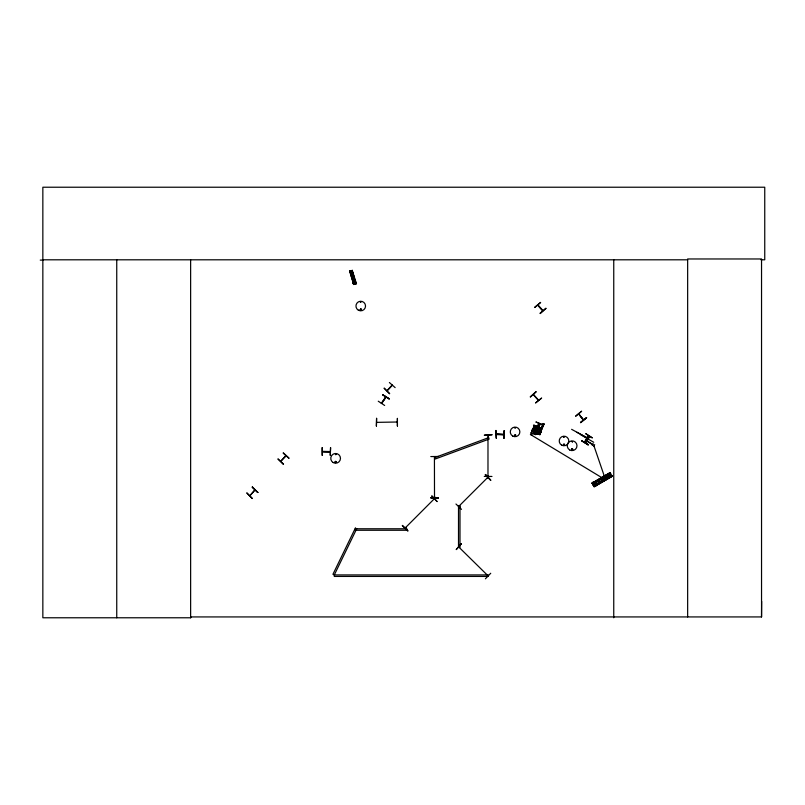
<?xml version="1.0" encoding="UTF-8"?>
<svg xmlns="http://www.w3.org/2000/svg" width="805" height="805" viewBox="0 0 805 805"><rect width="100%" height="100%" fill="white"/><g stroke="black" fill="none" stroke-linecap="round" stroke-linejoin="round"><path stroke-width="1.21" d="M760.987 259.804L764.75 259.804L764.75 187.223L42.846 187.223L42.846 617.777L190.745 617.777L190.644 616.932L761.54 616.932L761.651 601.365M503.206 434.7L503.145 434.569M504.413 430.564L503.94 438.252L504.453 430.564M504 438.252L504.081 430.564M536.351 427.083C536.714 425.1 535.999 428.723 537.237 426.66M538.887 428.491C540.256 427.928 537.971 426.801 538.404 428.26M539.259 427.837L538.978 428.421L538.324 428.049M458.81 546.957L459.424 547.561L459.001 546.766M586.634 439.5L587.318 439.832M587.197 439.832L587.519 439.148M434.428 456.727L434.509 497.752L434.499 496.977M434.841 497.671L434.801 497.007M488.283 435.938L487.981 435.183L488.253 436.038M487.9 475.685L487.961 476.268M488.293 476.218L488.283 475.685M336.339 462.13C335.061 459.464 334.659 463.982 336.228 462.291M360.328 302.046C361.656 300.698 360.57 303.666 360.479 301.774M360.227 309.633C361.606 308.053 360.982 311.193 360.298 309.754M361.485 309.633C359.553 311.887 360.338 307.409 361.415 309.452M514.325 435.485C517.424 433.261 514.717 437.679 514.586 435.978M514.546 435.485C516.267 433.855 514.767 437.467 514.747 435.163M563.651 436.773C564.315 438.624 564.406 435.374 563.691 437.175M572.536 441.854L571.832 441.452L572.456 441.935M571.661 449.341C573.562 447.902 571.288 451.233 572.003 448.898M572.798 449.522C571.369 446.634 571.419 452.048 572.798 449.16M381.379 403.225L382.053 402.772M385.243 397.59L385.736 396.885M537.75 305.206L542.812 310.8L537.68 305.065M538.344 400.427L533.272 394.641M578.805 414.072L583.384 420.059L578.745 413.911M583.555 419.787L578.775 414.092M397.187 422.011L376.68 422.363M280.653 461.386L285.976 456.043M459.393 506.275L458.88 506.748M542.469 425.422L543.234 423.531L544.049 423.863L542.983 426.449M541.131 431.45L540.658 432.496L539.843 432.164L540.326 431.118L541.131 431.45L539.873 434.74L539.038 433.955L540.225 431.078M539.843 432.164L541.272 428.32M539.873 434.74L541.262 430.776M540.658 432.496L541.03 431.41M540.215 430.896L541.524 427.546M541.03 431.228L541.513 430.101M534.379 425.996L535.426 426.549L534.711 428.149L533.665 427.606L534.379 425.996L535.456 426.469M534.158 427.958L539.602 430.172M539.068 434.418L540.326 431.118M541.322 430.434L542.691 427.012M541.644 429.598L542.329 427.878M541.564 427.576L542.228 425.835M335.957 454.543C335.101 452.953 335.514 455.751 335.997 454.251M335.182 461.829C337.164 460.691 334.81 463.75 335.393 461.547M514.707 427.686L515.281 428.26L515.069 427.515M382.103 402.742L381.439 403.074M381.429 403.164L385.686 396.946L385.686 397.64M541.866 426.841L543.234 423.531M542.681 427.173L544.049 423.863M533.946 432.567L531.723 431.148L534.671 425.473M531.723 431.148L533.031 428.381L534.218 427.797M533.856 432.567L532.99 431.631L533.876 429.749L535.406 429.468L537.539 430.454L538.314 431.782L537.428 433.664L536.12 433.472L535.677 434.62L533.373 433.573L535.707 434.549M537.66 434.227L536.09 433.543M541.282 428.854L534.691 425.443M531.833 431.017L538.646 434.237L541.252 429.055L540.618 429.991L540.225 429.206L534.611 427.073L535.073 426.127M534.55 427.093L533.946 426.489L540.829 429.739M539.913 431.53C540.376 433.885 537.046 434.287 538.746 434.026M540.688 428.753C545.055 431.822 521.871 419.123 541.473 428.733M531.813 431.178L533.101 428.421M536.07 422.062L543.194 425L536.08 422.041M535.959 429.307L538.776 423.339M536.291 429.457L539.159 423.521M537.116 429.85L539.984 423.913M537.499 430.031L540.286 424.054M540.578 428.602L538.012 433.945M533.846 426.7L534.44 425.785M532.457 431.319C536.382 427.385 534.671 424.436 534.792 426.338M540.024 429.669L540.477 428.683M322.493 451.353L330.1 451.565M571.62 429.327L587.982 438.272M576.893 432.275L587.942 438.343M581.824 440.798L588.284 444.984L581.814 440.808M584.41 442.287L588.264 435.626M588.536 435.787L584.732 442.478L588.626 435.837M585.527 442.931L589.371 436.27M585.889 443.142L589.713 436.461M592.239 445.447L593.205 443.786M593.718 446.302L594.684 444.642M254.984 490.094L249.852 495.689M392.276 385.364L387.286 390.787M433.734 499.342L434.529 498.999M487.548 478.14L487.77 477.415L458.749 506.385M487.921 477.757L487.277 477.979M385.917 397.137L381.721 403.265M384.659 405.478L378.259 401.212M389.238 398.807L382.667 394.782L389.258 398.777M386.038 397.086L381.651 403.386M564.386 444.944L563.882 444.068L564.013 445.034M496.454 434.157L503.94 434.599M283.37 452.883L289.035 458.085M280.704 461.325L285.695 455.781M384.196 388.201L389.63 393.665M389.379 382.516L395.144 387.608M387.004 390.646L392.126 385.011M389.6 393.695L384.186 388.211M402.269 525.635L407.773 531.008M405.76 527.386L405.207 527.939L434.247 498.859M405.941 527.567L405.448 528.14M433.734 499.412L434.277 498.869M459.021 506.657L459.494 506.184M461.527 509.354L455.972 504.021M459.625 547.33L458.82 547.068L488.072 575.837M490.738 573.251L485.405 578.805M534.651 307.238L540.648 302.408L534.872 307.5M545.84 308.224L540.034 313.266M540.296 313.558L546.032 308.436M535.959 391.663L530.243 396.815M530.435 397.036L536.17 391.904M535.667 402.882L541.654 398.042L535.637 402.842M575.716 416.074L581.663 411.174L575.786 416.155M580.486 422.373L586.593 417.694M534.5 425.443L541.352 428.793M592.047 483.081L610.049 472.595L612.283 476.419M592.128 483.221L610.17 472.807L592.168 483.282L594.231 486.834L612.233 476.339M592.249 483.433L610.341 473.099M592.379 483.654L610.411 473.219M593.476 483.111L610.462 473.31M592.52 483.896L610.582 473.521M592.832 484.399L593.416 485.415M594.633 485.073L610.542 475.856M594.664 485.133L610.592 475.936M593.708 485.918L611.77 475.544M594.875 485.496L610.794 476.298L593.849 486.17M593.929 486.311L611.981 475.906M594.08 486.572L612.112 476.117M594.1 486.602L612.142 476.188M535.516 431.862L537.086 433.623L536.18 431.802L538.253 431.299L535.818 431.379L534.289 429.488L535.224 431.369L533.232 431.822L535.536 431.883M541.04 429.246L536.05 426.861M254.833 489.822L250.003 495.659M352.479 270.339L349.642 271.204L353.657 284.507L356.474 283.652L352.157 270.44M350.245 272.493L352.701 271.758M350.517 273.398L352.972 272.664M350.92 274.747L353.375 274.012M351.272 275.954L353.737 275.209M351.684 277.302L354.14 276.568M353.425 283.098L355.88 282.354M353.123 283.601L356.404 282.615M353.154 283.702L356.434 282.716M330.03 451.645L322.574 451.615M360.57 308.969L361.093 309.029M564.013 445.316C566.016 443.122 562.091 444.571 563.671 445.175M496.454 434.116L503.99 434.277M530.807 434.217C528.915 434.861 533.967 435.726 531.028 434.277M537.931 304.944L542.932 310.468M533.524 394.52L538.615 400.155M397.418 426.026L397.398 418.338L397.408 426.026M491.966 434.77L484.268 435.203L491.966 434.73M322.091 455.338L322.07 447.64M330.211 455.278L330.583 447.59L330.312 455.278M430.796 456.566L438.484 456.485M484.268 476.399L491.966 476.459M430.796 497.832L438.484 497.782M438.484 498.124L430.796 497.782L438.484 498.154M40.25 260.106L42.846 260.096M42.846 259.804L687.651 259.804M496.393 434.489L503.99 434.63L496.454 434.509M543.043 424.134L543.848 424.466M539.521 432.879L540.326 433.231M539.038 433.955L539.843 434.277M580.677 434.74L593.718 442.277M586.915 438.805L587.66 439.228M586.765 439.077L587.499 439.51M586.654 439.268L587.388 439.691M586.493 439.54L587.237 439.973M592.832 444.43L587.278 441.221L592.611 444.803M585.577 440.365L587.217 441.321M585.466 440.556L587.117 441.502M581.763 440.888L588.455 444.682M531.662 435.223L605.602 479.921L593.959 445.89M382.727 394.692L389.077 399.049M283.159 453.114L288.844 458.297M283.521 464.143L277.906 458.89L283.33 464.354M252.156 487.246L257.852 492.419M485.214 474.779L490.728 480.152M431.973 495.92L437.165 501.606L431.772 496.122M402.49 525.403L407.964 530.807M593.235 484.56L594.261 484.59M608.359 473.893L610.281 477.224M607.131 474.598L609.063 477.929M605.3 475.654L607.232 478.985M603.68 476.59L605.602 479.921M601.848 477.647L603.77 480.977M593.989 482.185L595.911 485.516M593.003 482.014L595.71 486.381M591.997 482.99L592.671 484.167M592.943 484.66L593.245 485.184M352.006 270.48L356.092 283.763M351.946 270.5L355.83 283.843M351.805 270.54L355.669 283.893M351.634 270.591L355.609 283.913M355.428 283.964L354.683 284.185M350.447 270.963L354.502 284.256M350.296 271.013L354.331 284.306M350.125 271.064L354.13 284.366L349.974 271.104M349.863 271.134L353.828 284.457M539.501 430.242L539.803 431.571M322.362 447.64L322.413 455.328M761.54 616.932L761.54 258.969L687.651 258.969L687.651 616.932M613.752 259.804L613.752 617.777M487.981 435.264L487.981 476.298M190.634 259.804L190.634 617.777M116.745 259.804L116.745 617.777M495.9 430.474L496.252 438.172L495.9 430.474M530.898 432.889L532.658 433.654L530.898 432.889M352.147 276.125C352.912 278.278 353.798 274.535 352.147 276.125M602.895 478.562C603.941 481.823 605.43 476.258 602.895 478.562M533.886 432.496L533.373 433.573L533.977 432.496M535.023 430.273L534.138 432.154L536.281 433.14L537.166 431.259L535.023 430.273M534.117 433.171L535.335 434.137L534.117 433.171M355.347 528.14L332.948 574.277L334.296 574.931L488.162 574.931L488.162 576.43L334.296 576.43L334.296 574.931L356.696 528.794L355.347 528.14M585.879 433.764L592.359 437.93L585.869 433.794M246.914 493.012L252.317 498.506L246.914 493.012M252.378 487.005L257.781 492.499L252.378 487.005M485.475 474.517L490.648 480.223L485.475 474.517M461.335 543.848L456.204 549.604L461.305 543.828M586.563 417.654L580.677 422.635L586.563 417.654M609.606 474.276L593.688 483.473L609.647 474.346M488.605 437.668L434.73 457.602L435.243 459.001L489.118 439.067L488.605 437.668M376.589 418.338L376.398 426.036L376.589 418.338M330.201 451.696L323.238 451.696L330.201 451.716M459.997 506.114L458.508 506.114L458.508 547.148L459.997 547.148L459.997 506.114M406.696 528.774L355.408 528.774L355.408 530.264L406.696 530.264L406.696 528.774M358.346 310.197A4.8 4.8 0 0 0 365.54 306.041A4.8 4.8 0 0 0 358.346 301.885A4.8 4.8 0 0 0 358.346 310.197M512.674 436.048A4.8 4.8 0 0 0 519.869 431.893A4.8 4.8 0 0 0 512.674 427.737A4.8 4.8 0 0 0 512.674 436.048M561.618 445.135A4.8 4.8 0 0 0 568.813 440.979A4.8 4.8 0 0 0 561.618 436.823A4.8 4.8 0 0 0 561.618 445.135M333.19 462.563A4.87 4.87 0 0 0 340.485 458.347A4.87 4.87 0 0 0 333.19 454.131A4.87 4.87 0 0 0 333.19 462.563M569.688 449.955A4.87 4.87 0 0 0 576.994 445.739A4.87 4.87 0 0 0 569.688 441.532A4.87 4.87 0 0 0 569.688 449.955"/></g></svg>
